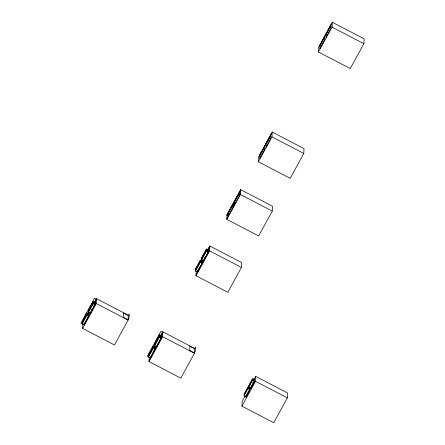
<?xml version="1.0" encoding="UTF-8"?>
<svg xmlns="http://www.w3.org/2000/svg" width="445" height="445" viewBox="0 0 445 445"><rect width="100%" height="100%" fill="white"/><g stroke="black" fill="none" stroke-linecap="round" stroke-linejoin="round"><path stroke-width="0.67" d="M162.848 331.825L162.625 336.698L149.014 361.568L180.831 378.144L194.443 353.269L194.665 348.402L162.848 331.825L160.856 335.463M82.842 324.422L82.865 323.843L80.907 323.137L94.546 298.217L96.482 298.957L94.462 303.19M96.454 299.552L96.493 298.656L128.31 315.232L128.088 320.1L114.476 344.975L82.659 328.399L82.881 323.526M149.214 357.012L149.014 361.568M84.094 323.476L84.016 325.212L88.839 316.401L88.972 313.502L87.025 312.779L82.203 321.59M90.213 312.824L90.163 313.986L94.985 305.175L95.119 302.277L93.166 301.554L88.344 310.365M82.659 328.399L96.27 303.529L96.493 298.656L94.501 302.294M150.371 358.381L150.421 357.224M155.194 349.57L155.327 346.672L153.375 345.949L148.552 354.76M156.518 347.156L156.568 345.999M161.34 338.345L161.468 335.447L159.521 334.723L154.699 343.534M189.765 350.832L189.987 345.965M207.832 249.628L209.829 245.985L241.641 262.561L241.424 267.434L227.812 292.304L195.995 275.728L196.201 271.166M197.352 272.546L197.43 270.805M202.175 263.735L202.303 260.831L200.356 260.114L195.533 268.925M208.316 252.504L208.449 249.606L206.502 248.883L201.68 257.694M195.995 275.728L209.606 250.858L209.829 245.985M226.833 219.379L227.056 214.512L240.667 189.637L272.479 206.213L272.262 211.086L258.651 235.956L226.833 219.379L240.445 194.51L240.667 189.637M228.19 216.198L228.318 213.3M233.013 207.387L233.141 204.489M234.331 204.973L234.465 202.069M239.154 196.156L239.288 193.258M254.095 379.468L255.758 376.431L287.576 393.007L287.353 397.88L273.742 422.75L241.924 406.174L242.147 401.307L245.134 395.844M258.361 161.774L258.584 156.901L272.195 132.032L304.013 148.608L303.79 153.475L290.179 178.35L258.361 161.774L271.973 136.904L272.195 132.032M241.924 406.174L255.536 381.304L255.758 376.431M318.442 51.993L318.665 47.12L332.276 22.25L364.093 38.826L363.871 43.693L350.26 68.569L318.442 51.993L332.059 27.123L332.276 22.25M246.024 395.494L245.907 397.557L249.779 390.476L249.934 387.734L247.982 387.011L244.11 394.086M250.641 387.673L250.568 389.047L254.44 381.966L254.59 379.223L252.643 378.5L248.766 385.576M82.175 322.169L86.998 313.358L88.944 314.081L88.644 314.632M88.321 310.944L93.139 302.133L95.091 302.856L94.485 303.957M82.147 322.753L86.97 313.942L88.917 314.665L88.316 315.766M88.294 311.522L93.116 302.711L95.063 303.434L94.462 304.536M82.119 323.331L86.942 314.52L88.894 315.244L87.988 316.896M88.266 312.106L93.088 303.29L95.035 304.013L93.228 307.317M88.193 313.82L88.855 312.607M88.177 314.131L89.172 312.312M94.49 302.6L96.482 298.957M88.483 314.109L89.15 312.896M88.327 314.676L88.972 313.502M94.474 303.451L95.119 302.277M91.748 309.492L92.048 308.941M84.072 324.055L84.372 323.504M84.672 322.953L84.973 322.403M85.273 321.852L85.879 320.75M86.18 320.2L86.781 319.098M87.387 317.997L87.687 317.446M90.519 312.273L90.819 311.723M91.119 311.172L91.72 310.07M92.02 309.52L92.627 308.418M148.53 355.338L153.353 346.527L155.299 347.25L154.693 348.352M154.671 344.113L159.494 335.302L161.446 336.025L160.84 337.126M195.505 269.503L200.328 260.692L202.28 261.415L201.674 262.517M201.652 258.272L206.474 249.461L208.421 250.185L208.121 250.735M148.502 355.922L153.325 347.111L155.272 347.834L154.971 348.385M154.649 344.691L159.471 335.88L161.418 336.604L160.812 337.705M195.483 270.082L200.306 261.271L202.253 261.994L201.952 262.544M201.624 258.857L206.447 250.046L208.399 250.769L207.492 252.421M148.474 356.501L153.297 347.69L155.244 348.413L154.643 349.514M154.621 345.276L159.444 336.459L161.39 337.182L160.489 338.834M195.455 270.66L200.278 261.849L202.225 262.572L201.924 263.123M201.602 259.435L206.424 250.624L208.371 251.347L207.164 253.55M154.548 346.989L155.21 345.776M201.524 261.154L202.191 259.941M160.845 335.769L162.837 332.126L160.901 331.386L147.262 356.306L148.563 356.779M207.821 249.934L209.812 246.296M227.039 214.818L240.65 189.948M160.812 336.359L162.803 332.721M201.819 261.443L202.481 260.23M208.127 249.918L209.784 246.88M227.011 215.408L240.623 190.538M155.021 347.222L155.327 346.672M161.168 335.997L162.792 333.027M201.663 262.01L202.798 259.93M208.11 250.224L209.773 247.192M227 215.714L240.612 190.844M153.163 351.689L153.464 351.138M204.778 257.377L205.078 256.826M150.727 356.673L151.328 355.572M151.929 354.47L152.234 353.92M152.835 352.818L153.136 352.268M153.436 351.717L154.042 350.616M156.868 345.448L157.474 344.347M157.775 343.79L158.376 342.689M158.676 342.138L159.282 341.037M159.583 340.486L160.183 339.385M197.402 271.383L198.008 270.282M198.309 269.731L198.909 268.63M199.21 268.079L199.816 266.978M200.117 266.427L200.717 265.326M201.324 264.224L201.624 263.674M203.549 260.158L203.849 259.607M204.149 259.057L204.756 257.955M205.056 257.405L205.657 256.303M206.258 255.202L206.864 254.101M149.047 360.8L162.659 335.93M196.028 274.96L209.639 250.09M226.867 218.612L240.478 193.742M244.083 394.665L247.96 387.589L249.906 388.313L249.422 389.197M248.744 386.154L252.615 379.079L254.562 379.802L254.078 380.686M244.06 395.243L247.932 388.168L249.879 388.891L249.395 389.776M248.716 386.733L252.588 379.657L254.54 380.38L253.811 381.71M249.289 388.913L249.934 387.734M253.861 380.547L254.59 379.223M252.871 382.895L253.11 382.455M246.246 395.527L246.491 395.082M246.73 394.643L246.975 394.198M247.214 393.758L247.459 393.313M247.698 392.874L247.943 392.429M248.427 391.544L248.672 391.105M248.911 390.66L249.156 390.221M250.663 387.456L250.908 387.017M251.147 386.572L251.392 386.132M251.631 385.687L251.876 385.248M252.115 384.803L252.36 384.363M252.599 383.918L252.843 383.479M253.083 383.034L253.567 382.149M332.059 27.123L363.871 43.693M271.973 136.904L303.79 153.475M240.445 194.51L272.262 211.086M209.606 250.858L241.424 267.434M189.965 346.349L194.649 348.785L195.611 347.022L195.427 351.122L194.459 352.885L189.781 350.449M255.536 381.304L287.353 397.88M162.625 336.698L194.443 353.269M96.27 303.529L128.088 320.1M123.615 313.18L123.426 317.279L128.104 319.716L129.072 317.953L129.261 313.853L128.293 315.616L123.615 313.18M259.468 155.561L259.441 156.151L271.278 133.984L259.468 155.561M259.852 155.689L259.719 158.587L264.541 149.776L264.675 146.878L259.852 155.689M265.993 144.464L265.865 147.362L270.688 138.551L270.816 135.653L265.993 144.464M319.555 45.779L319.527 46.369L331.364 24.202L319.555 45.779M319.933 45.907L319.799 48.805L324.622 39.994L324.755 37.096L319.933 45.907M326.079 34.682L325.946 37.58L330.769 28.769L330.902 25.871L326.079 34.682M86.92 315.099L82.097 323.91L84.044 324.633L88.867 315.822L86.92 315.099M93.061 303.874L88.238 312.685L90.19 313.408L95.013 304.597L93.061 303.874M153.269 348.268L148.446 357.079L150.399 357.802L155.222 348.991L153.269 348.268M159.416 337.043L154.593 345.854L156.54 346.577L161.363 337.766L159.416 337.043M200.25 262.433L195.427 271.244L197.374 271.967L202.197 263.156L200.25 262.433M206.397 251.203L201.574 260.014L203.521 260.737L208.343 251.926L206.397 251.203M247.904 388.752L244.032 395.828L245.979 396.551L249.851 389.475L247.904 388.752M252.56 380.241L248.688 387.317L250.641 388.04L254.512 380.959L252.56 380.241"/></g></svg>
